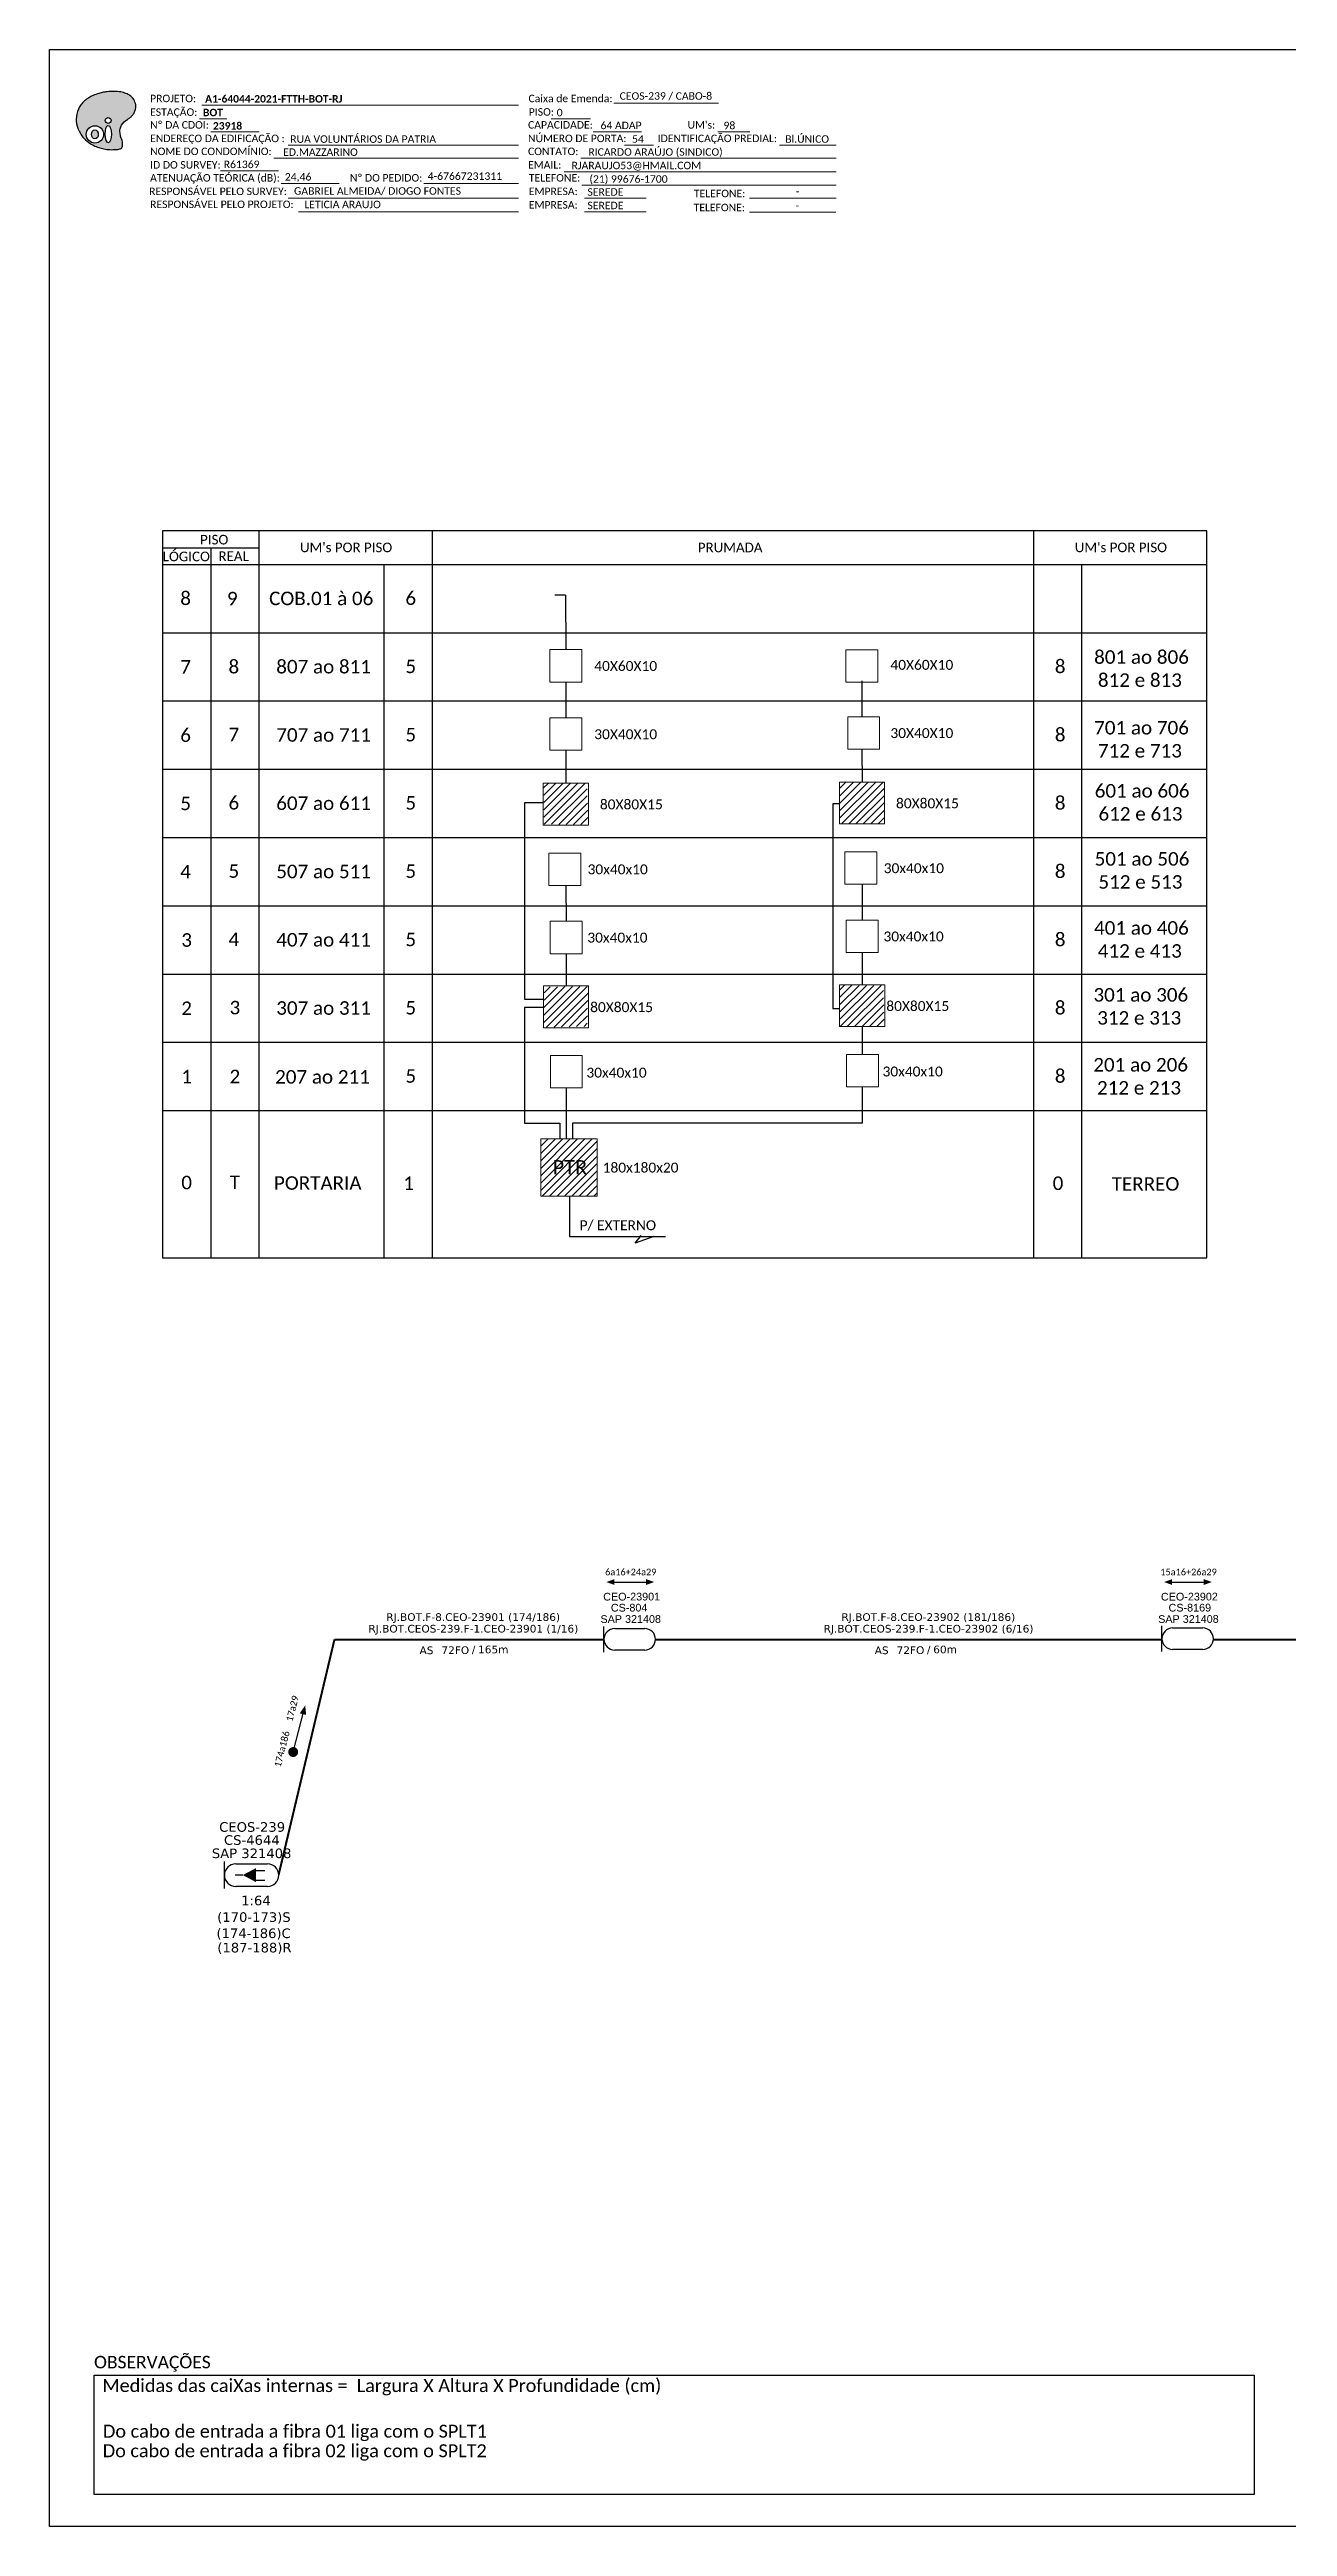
# Model space of a CAD drawing. Extents: x -264 to 577, y -3 to 591.
# Drawn here: x -264 to 33, y -3 to 591 of the extents above; entities that cross this region are included whole.
import ezdxf
from ezdxf.enums import TextEntityAlignment as Align

# ---------------------------------------------------------------- set-up
doc = ezdxf.new("R2010")
doc.units = 0
for name, color, linetype, lineweight in [("20.0-LEGENDA DOS CDO'S", 1, 'Continuous', 0), ('20.2-CDO_POSTE', 1, 'Continuous', 5), ('40.1-ETIQUETAS', 1, 'Continuous', 20)]:
    doc.layers.add(name, color=color, linetype=linetype, lineweight=lineweight)
for name, color, linetype in [('20.4-CEOS', 1, 'Continuous'), ('CAP a instalar', 1, 'Continuous'), ('SETA', 7, 'Continuous')]:
    doc.layers.add(name, color=color, linetype=linetype)
doc.styles.add('ARIAL', font='arial.ttf')
doc.styles.add('siredit', font='verdana.ttf')
doc.styles.add('WMF-Calibri0', font='calibri.ttf')
doc.styles.add('WMF-Calibri1', font='calibrib.ttf')
doc.linetypes.add('FENCELINE1', pattern='A,0.25,-0.1,[133,ltypeshp.shx,S=0.1,R=0,X=-0.1,Y=0],-0.1,1', length=1.45)

# ---------------------------------------------------------------- blocks, each defined once
blk = doc.blocks.new('OI')
h = blk.add_hatch(color=40)
edge = h.paths.add_edge_path()
edge.add_spline(control_points=[(4.35, -0.67), (3.92, -0.99), (3.26, -1.5), (2.81, -2.59), (2.9, -3.5), (3.06, -4.27), (3.31, -4.85), (3.37, -5.39), (3.4, -5.88), (3.2, -6.4), (2.54, -6.61), (1.65, -6.63), (0.55, -6.67), (-0.56, -6.42), (-1.61, -6.14), (-2.77, -5.61), (-3.92, -4.77), (-4.89, -3.7), (-5.34, -2.65), (-5.6, -1.94), (-5.85, -0.96), (-5.71, 0.47), (-5.1, 2.02), (-4.14, 3.02), (-3.3, 3.61), (-2.37, 4.16), (-1.36, 4.44), (-0.56, 4.7), (0.79, 4.85), (2.24, 4.97), (3.79, 4.57), (4.67, 4.21), (5.44, 3.65), (5.76, 2.99), (6.03, 2.21), (6.01, 1.46), (5.72, 0.64), (5.31, 0.08), (4.88, -0.38), (4.51, -0.55), (4.35, -0.67)], knot_values=[0, 0, 0, 0, 1.60434, 2.417191, 3.427595, 4.282808, 4.776746, 5.304182, 5.888771, 6.258406, 6.858137, 7.79129, 8.986195, 10.124242, 11.187857, 12.242908, 13.953784, 15.414161, 16.515391, 17.349188, 17.675853, 19.552021, 21.515531, 22.568638, 23.63245, 24.621084, 25.782718, 26.745347, 27.142653, 29.870543, 31.004649, 31.921532, 32.709589, 33.801391, 34.042471, 35.192333, 35.971461, 36.628871, 37.254359, 37.836911, 37.836911, 37.836911, 37.836911], degree=3, periodic=0)
h.paths.add_polyline_path([(1.13, -0.87, -1), (-0.04, -0.87, -1)], flags=16)
edge = h.paths.add_edge_path(flags=16)
edge.add_ellipse((0.56, -3.59), major_axis=(-0.02, 1.71), ratio=0.361305, start_angle=0, end_angle=360)
h.paths.add_polyline_path([(-0.36, -3.62, -1), (-3.8, -3.62, -1)], flags=16)
edge = h.paths.add_edge_path(flags=0)
edge.add_ellipse((-2.08, -3.62), major_axis=(0, 0.885), ratio=0.758294, start_angle=0, end_angle=360)
at = {"color": 40}
for centre, radius in [((-2.08, -3.62), 1.72), ((0.54, -0.87), 0.587)]:
    blk.add_circle(centre, radius, dxfattribs=at)
blk.add_ellipse((-2.08, -3.62), major_axis=(0, 0.885), ratio=0.758294, start_param=-3.141592653589792, end_param=3.141592653589792, dxfattribs=at)
blk.add_ellipse((0.56, -3.59), major_axis=(-0.02, 1.71), ratio=0.361305, dxfattribs=at)
at = {"color": 40, "start_tangent": (-0.800898, -0.598801), "end_tangent": (-0.800898, -0.598801)}
blk.add_spline([(4.35, -0.67), (3.2, -1.78), (2.9, -2.54), (2.92, -3.55), (3.12, -4.38), (3.28, -4.85), (3.37, -5.37), (3.35, -5.95), (3.2, -6.29), (2.66, -6.55), (1.73, -6.63), (0.54, -6.62), (-0.58, -6.41), (-1.6, -6.11), (-2.56, -5.67), (-3.95, -4.67), (-4.89, -3.56), (-5.37, -2.56), (-5.64, -1.78), (-5.72, -1.46), (-5.63, 0.42), (-4.84, 2.22), (-4.13, 2.99), (-3.27, 3.62), (-2.4, 4.09), (-1.3, 4.47), (-0.37, 4.72), (0.02, 4.77), (2.75, 4.8), (3.85, 4.53), (4.69, 4.16), (5.31, 3.68), (5.85, 2.73), (5.93, 2.5), (5.94, 1.35), (5.67, 0.62), (5.29, 0.08), (4.84, -0.36), (4.35, -0.67)], degree=3, dxfattribs=at)
blk = doc.blocks.new('CEOS_RP_CT_DRT')
at = {"layer": '20.4-CEOS', "color": 0}
for p, q in [((-4.54, 1.19), (-1.19, 1.19)), ((-1.19, -1.19), (-4.54, -1.19))]:
    blk.add_line(p, q, dxfattribs=at)
for points in [[(-5.73, -1.43), (-5.73, 1.44)], [(-3.79, 0), (-4.59, 0)], [(-2.47, 0.48), (-1.45, 0.48)], [(-2.47, -0.52), (-1.45, -0.52)]]:
    blk.add_lwpolyline(points, dxfattribs=at)
blk.add_lwpolyline([(-3.79, 0, 0, 1.47, 0), (-2.41, 0, 1.47, 1.47, 0)], format="xyseb", dxfattribs=at)
for centre, start, end in [((-4.54, 0), 90, 270), ((-1.19, 0), 270, 90)]:
    blk.add_arc(centre, 1.19, start, end, dxfattribs=at)
at = {"layer": '20.4-CEOS', "color": 7, "style": 'siredit'}
for tag, p in [('Nº_DA_CEOS', (-2.86, 5.6)), ('LOCAL', (-2.86, 4.24)), ('SAP', (-2.86, 2.78)), ('RACIO_SPLITAGEM', (-2.86, -1.88)), ('FIBRAS_SPLITTER', (-2.86, -3.58)), ('FIBRAS_TOP_C', (-2.86, -5.08)), ('RESERVA_FINAIS', (-2.86, -6.39))]:
    blk.add_attdef(tag, text='', height=1.01, dxfattribs=at).set_placement(p, align=Align.TOP_CENTER)
blk = doc.blocks.new('ETIQUETA_RS5F')
at = {"layer": '40.1-ETIQUETAS', "color": 0, "style": 'siredit'}
blk.add_text('/', height=1.5, dxfattribs=at).set_placement((1.58, -1.95), align=Align.MIDDLE_RIGHT)
for tag, p in [('ETIQUETA_R_PRIMARIA', (1.21, 4.1)), ('ETIQUETA_R_SECUNDARIA', (1.21, 2.1)), ('F_ATIVAS/F_MORTAS', (1.14, -4.24))]:
    blk.add_attdef(tag, text='', height=1.5, dxfattribs=at).set_placement(p, align=Align.MIDDLE_CENTER)
for tag, p in [('TIPO_CABO', (-6.58, -2.12)), ('CAP_CABO', (0.4, -2.09))]:
    blk.add_attdef(tag, text='', height=1.5, dxfattribs=at).set_placement(p, align=Align.MIDDLE_RIGHT)
blk.add_attdef('METROS', text='', height=1.5, dxfattribs=at).set_placement((2.14, -1.95), align=Align.MIDDLE_LEFT)
for tag, p in [('FUSÃO_1', (0.85, -8.39)), ('FUSÃO_2', (0.85, -10.6)), ('FUSÃO_3', (0.85, -12.93)), ('FUSÃO_4', (0.85, -15.14)), ('FUSÃO_5', (0.85, -17.16))]:
    blk.add_attdef(tag, text='', height=1.5, dxfattribs=at).set_placement(p, align=Align.CENTER)
blk = doc.blocks.new('CDOE-TEXTO PADRÃO')
at = {"layer": "20.0-LEGENDA DOS CDO'S", "color": 0, "style": 'ARIAL'}
for tag, p in [('CDO_N', (0.49, 7.39)), ('CORDOALHA', (0.5, 4.33)), ('SAP', (0.51, 1.67)), ('SPLITER_1', (0.59, -0.91)), ('SPLITER_2', (0.6, -3.55)), ('(XX-XX_F)S', (0.54, -8.29)), ('(XX-XX_L)S', (0.55, -10.83)), ('UMS', (0.55, -13.15))]:
    blk.add_attdef(tag, p, '', height=1.7, rotation=0.118, dxfattribs=at)
blk.add_attdef('FIBRAS_UTILIZADAS', text='', height=1.7, rotation=0.118, dxfattribs=at).set_placement((19.77, 7.43), align=Align.CENTER)

msp = doc.modelspace()

# ---------------------------------------------------------------- hatches: boundary and pattern name
h = msp.add_hatch()
h.set_pattern_fill('ANSI31', color=1, scale=10, style=0)
h.set_pattern_definition([(45, (-759.8946, 17.5194), (-0.8838835, 0.8838835), [])])
h.paths.add_polyline_path([(-135.27, 415.36), (-145.66, 415.41), (-145.56, 405.62), (-134.97, 405.57)])
h.paths.add_polyline_path([(-136.4, 405.84), (-136.4, 405.84), (-136.4, 410.98), (-136.4, 410.98)], flags=24)
h = msp.add_hatch()
h.set_pattern_fill('ANSI31', color=1, scale=10, style=0)
h.set_pattern_definition([(45, (-689.2072, 18.8285), (-0.8838835, 0.8838835), [])])
h.paths.add_polyline_path([(-64.04, 415.76), (-74.67, 415.68), (-74.65, 405.74), (-63.89, 405.82)])
h.paths.add_polyline_path([(-65.71, 407.14), (-65.71, 407.14), (-65.71, 412.29), (-65.71, 412.29)], flags=24)
h = msp.add_hatch()
h.set_pattern_fill('ANSI31', color=1, scale=10, style=0)
h.set_pattern_definition([(45, (-759.8946, -29.9327), (-0.8838835, 0.8838835), [])])
h.paths.add_polyline_path([(-134.96, 366.74), (-145.51, 366.64), (-145.64, 356.96), (-135.2, 357.15)])
h.paths.add_polyline_path([(-136.4, 358.38), (-136.4, 358.38), (-136.4, 363.53), (-136.4, 363.53)], flags=24)
h = msp.add_hatch()
h.set_pattern_fill('ANSI31', color=1, scale=10, style=0)
h.set_pattern_definition([(45, (-688.8799, -30.9145), (-0.8838835, 0.8838835), [])])
h.paths.add_polyline_path([(-64.2, 366.97), (-74.59, 367.02), (-74.58, 357.16), (-63.94, 357.22)])
h.paths.add_polyline_path([(-65.38, 357.4), (-65.38, 357.4), (-65.38, 362.55), (-65.38, 362.55)], flags=24)
h = msp.add_hatch()
h.set_pattern_fill('ANSI31', color=1, scale=10, style=0)
h.set_pattern_definition([(45, (-757.979, -67.5439), (-0.8838835, 0.8838835), [])])
h.paths.add_polyline_path([(-132.79, 330.18), (-146.36, 330.18), (-146.36, 316.42), (-132.79, 316.42)])
h.paths.add_polyline_path([(-143.9, 320.77), (-134.48, 320.77), (-134.48, 325.92), (-143.9, 325.92)], flags=24)

# ---------------------------------------------------------------- linework, layer by layer
msp.add_line((-183.9, 301.66), (-183.9, 467.81))
msp.add_lwpolyline([(-264.15, 591.41), (576.85, 591.41), (576.85, -2.59), (-264.15, -2.59)], close=True)
at = {"color": 7, "lineweight": 0}
for points in [[(-227.63, 578.05), (-151.66, 578.05)], [(-128.82, 578.54), (-103.69, 578.54)], [(-228.15, 574.77), (-221.6, 574.77)], [(-225.49, 571.7), (-213.85, 571.7)], [(-143.86, 574.81), (-134.38, 574.81)], [(-133.81, 571.7), (-122.2, 571.7)], [(-103.87, 571.7), (-96.21, 571.7)], [(-210.33, 565.35), (-151.66, 565.35)], [(-206.92, 568.46), (-151.66, 568.46)], [(-136.7, 565.35), (-75.47, 565.35)], [(-126.23, 568.46), (-119.29, 568.46)], [(-89.06, 568.46), (-75.5, 568.46)], [(-223.17, 562.29), (-209.22, 562.29)], [(-208.63, 559.32), (-194.69, 559.32)], [(-174.4, 559.32), (-151.64, 559.32)], [(-140.74, 562.11), (-75.47, 562.11)], [(-136.45, 558.88), (-75.47, 558.88)], [(-206.92, 555.76), (-151.66, 555.76)], [(-204.43, 552.53), (-151.66, 552.53)], [(-135.84, 555.76), (-121.04, 555.76)], [(-135.84, 552.53), (-121.04, 552.53)], [(-96.24, 555.76), (-75.47, 555.76)], [(-96.31, 552.4), (-75.54, 552.4)]]:
    msp.add_lwpolyline(points, dxfattribs=at)
at = {"color": 0}
for points in [[(13.44, 476.03), (-237.06, 476.03)], [(-237.06, 471.92), (-213.91, 471.92)]]:
    msp.add_lwpolyline(points, dxfattribs=at)
for points in [[(-237.06, 476.03), (-237.06, 301.66), (13.44, 301.66), (13.44, 476.03)], [(-213.91, 301.66), (-213.91, 476.03)], [(-172.32, 301.66), (-172.32, 476.03)], [(-28.15, 476.03), (-28.15, 301.66)], [(-225.49, 471.92), (-225.49, 301.66)], [(-237.06, 467.93), (13.44, 467.93)], [(-16.57, 301.66), (-16.57, 467.81)], [(-237.06, 451.56), (13.44, 451.56)], [(-237.06, 435.19), (13.44, 435.19)], [(-237.06, 418.82), (13.44, 418.82)], [(-237.06, 402.45), (13.44, 402.45)], [(-237.06, 386.07), (13.44, 386.07)], [(-237.06, 369.7), (13.44, 369.7)], [(-237.06, 353.33), (13.44, 353.33)], [(-237.06, 336.96), (13.44, 336.96)]]:
    msp.add_lwpolyline(points)
at = {"color": 3}
for points in [[(-140.37, 460.57), (-142.94, 460.57)], [(-140.37, 460.57), (-140.35, 447.5)], [(-140.34, 439.73), (-140.33, 431.13)], [(-69.32, 440), (-69.31, 431.4)], [(-140.32, 423.36), (-140.32, 415.48)], [(-69.3, 423.63), (-69.29, 415.75)], [(-145.73, 410.75), (-150.25, 410.75), (-150.25, 363.66), (-145.69, 363.66)], [(-74.71, 410.51), (-76.29, 410.51), (-76.29, 361.48), (-74.67, 361.48)], [(-140.29, 390.96), (-140.28, 382.36)], [(-69.27, 391.23), (-69.26, 382.63)], [(-140.28, 374.59), (-140.27, 366.86)], [(-69.25, 374.86), (-69.25, 367.13)], [(-145.69, 361.66), (-150.25, 361.66), (-150.25, 333.94), (-141.8, 333.94)], [(-69.23, 357.09), (-69.23, 350.43)], [(-140.25, 342.39), (-140.23, 330.18)], [(-69.23, 342.66), (-69.23, 333.96), (-138.69, 333.96), (-138.69, 330.18)], [(-141.8, 333.94), (-141.8, 330.22)]]:
    msp.add_lwpolyline(points, dxfattribs=at)
at = {"lineweight": 0}
for points in [[(-136.51, 447.5), (-144.17, 447.5), (-144.17, 439.73), (-136.51, 439.73)], [(-65.48, 447.49), (-73.15, 447.49), (-73.15, 439.72), (-65.48, 439.72)], [(-136.51, 431.13), (-144.17, 431.13), (-144.17, 423.36), (-136.51, 423.36)], [(-65.06, 431.4), (-72.73, 431.4), (-72.73, 423.63), (-65.06, 423.63)], [(-136.76, 398.73), (-144.42, 398.73), (-144.42, 390.96), (-136.76, 390.96)], [(-65.74, 399), (-73.4, 399), (-73.4, 391.23), (-65.74, 391.23)], [(-136.42, 382.36), (-144.08, 382.36), (-144.08, 374.59), (-136.42, 374.59)], [(-65.4, 382.63), (-73.06, 382.63), (-73.06, 374.86), (-65.4, 374.86)], [(-136.38, 350.16), (-144.04, 350.16), (-144.04, 342.39), (-136.38, 342.39)], [(-65.35, 350.43), (-73.02, 350.43), (-73.02, 342.66), (-65.35, 342.66)]]:
    msp.add_lwpolyline(points, close=True, dxfattribs=at)
at = {"color": 1, "lineweight": 0}
for points in [[(-134.9, 415.48), (-145.73, 415.48), (-145.73, 405.44), (-134.9, 405.44)], [(-63.88, 415.75), (-74.71, 415.75), (-74.71, 405.71), (-63.88, 405.71)], [(-134.86, 366.86), (-145.69, 366.86), (-145.69, 356.82), (-134.86, 356.82)], [(-63.83, 367.13), (-74.67, 367.13), (-74.67, 357.09), (-63.83, 357.09)], [(-146.36, 330.18), (-132.79, 330.18), (-132.79, 316.42), (-146.36, 316.42)]]:
    msp.add_lwpolyline(points, close=True, dxfattribs=at)
at = {"color": 1}
for points in [[(-139.44, 316.42), (-139.44, 306.79), (-116.45, 306.79)], [(-123.67, 305.2), (-122.26, 307.02)], [(-119.25, 306.79), (-123.67, 305.2)]]:
    msp.add_lwpolyline(points, dxfattribs=at)
at = {"const_width": 1.19, "elevation": 2.1}
msp.add_lwpolyline([(-205.86, 182.56, 1), (-205.56, 183.71, 1)], format="xyb", close=True, dxfattribs=at)
at = {"color": 0}
msp.add_lwpolyline([(-253.46, 33.71), (24.79, 33.71), (24.79, 5.11), (-253.46, 5.11)], close=True, dxfattribs=at)
at = {"layer": '20.4-CEOS', "color": 7}
for p, q in [((-131.18, 207.07), (-131.18, 213.27)), ((-128.61, 212.74), (-121.39, 212.74)), ((2.64, 207.21), (2.64, 213.41)), ((5.21, 212.88), (12.43, 212.88)), ((-121.39, 207.6), (-128.61, 207.6)), ((12.43, 207.74), (5.21, 207.74))]:
    msp.add_line(p, q, dxfattribs=at)
for centre, start, end in [((-128.61, 210.17), 90, 270), ((-121.39, 210.17), 270, 90), ((5.21, 210.31), 90, 270), ((12.43, 210.31), 270, 90)]:
    msp.add_arc(centre, 2.57, start, end, dxfattribs=at)
at = {"layer": 'CAP a instalar', "color": 7, "linetype": 'FENCELINE1', "ltscale": 7, "const_width": 0.491, "elevation": 2.1}
for points in [[(-209.2, 153.72), (-195.82, 210.1)], [(-131.16, 210.1), (-195.82, 210.1)], [(-118.8, 210.1), (2.6, 210.1)], [(14.96, 210.1), (148.53, 210.1)]]:
    msp.add_lwpolyline(points, dxfattribs=at)
at = {"layer": 'SETA', "elevation": 2.1}
for points in [[(-129.4, 223.89), (-120.35, 223.89)], [(4.37, 223.89), (13.41, 223.89)], [(-205.71, 183.13), (-203.16, 193.01)]]:
    msp.add_lwpolyline(points, dxfattribs=at)
at = {"layer": 'SETA'}
for points in [[(-128.67, 224.6, 2.1), (-130.6, 223.9, 2.1), (-128.67, 223.2, 2.1)], [(-121.08, 224.6, 2.1), (-119.15, 223.9, 2.1), (-121.08, 223.2, 2.1)], [(5.09, 224.6, 2.1), (3.16, 223.9, 2.1), (5.09, 223.2, 2.1)], [(12.68, 224.6, 2.1), (14.61, 223.9, 2.1), (12.68, 223.2, 2.1)], [(-204.14, 192.42, 2.1), (-202.83, 194.33, 2.1), (-202.61, 192.02, 2.1)]]:
    msp.add_solid(points, dxfattribs=at)

# ---------------------------------------------------------------- block references
at = {"color": 0, "xscale": 1.213923925163967, "yscale": 1.213923925163967, "zscale": 1.213923925163967, "rotation": 0.1532896023949059}
msp.add_blockref('OI', (-250.75, 575.46), dxfattribs=at)
at = {"layer": '20.2-CDO_POSTE', "color": 0}
ref = msp.add_blockref('CDOE-TEXTO PADRÃO', (-131.48, 212.1, 2.1), dxfattribs=dict(at, xscale=1.08822497291424, yscale=1.08822497291424, zscale=1.08822497291424))
ref.add_attrib('CDO_N', 'CEO-23901', (-131.36, 219.46, 2.1), dxfattribs={"layer": "20.0-LEGENDA DOS CDO'S", "color": 0, "height": 1.85, "rotation": 0.11799, "style": 'ARIAL'})
ref.add_attrib('CORDOALHA', 'CS-804', (-129.53, 216.82, 2.1), dxfattribs={"layer": "20.0-LEGENDA DOS CDO'S", "color": 0, "height": 1.85, "rotation": 0.11799, "style": 'ARIAL'})
ref.add_attrib('SAP', 'SAP 321408', (-132.02, 214.09, 2.1), dxfattribs={"layer": "20.0-LEGENDA DOS CDO'S", "color": 0, "height": 1.85, "rotation": 0.11799, "style": 'ARIAL'})
at = {"layer": '20.2-CDO_POSTE', "color": 7}
ref = msp.add_blockref('CDOE-TEXTO PADRÃO', (2.28, 212.1, 2.1), dxfattribs=dict(at, xscale=1.08822497291424, yscale=1.08822497291424, zscale=1.08822497291424))
ref.add_attrib('CDO_N', 'CEO-23902', (2.4, 219.46, 2.1), dxfattribs={"layer": "20.0-LEGENDA DOS CDO'S", "color": 0, "height": 1.85, "rotation": 0.11799, "style": 'ARIAL'})
ref.add_attrib('CORDOALHA', 'CS-8169', (4.23, 216.82, 2.1), dxfattribs={"layer": "20.0-LEGENDA DOS CDO'S", "color": 0, "height": 1.85, "rotation": 0.11799, "style": 'ARIAL'})
ref.add_attrib('SAP', 'SAP 321408', (1.74, 214.09, 2.1), dxfattribs={"layer": "20.0-LEGENDA DOS CDO'S", "color": 0, "height": 1.85, "rotation": 0.11799, "style": 'ARIAL'})
at = {"layer": '20.4-CEOS', "color": 7}
ref = msp.add_blockref('CEOS_RP_CT_DRT', (-209.18, 153.62, 2.1), dxfattribs=dict(at, xscale=2.273967039413946, yscale=2.273967039413946, zscale=2.273967039413946))
ref.add_attrib('Nº_DA_CEOS', 'CEOS-239', dxfattribs={"color": 7, "height": 2.296, "style": 'siredit'}).set_placement((-215.56, 166.31, 2.1), align=Align.TOP_CENTER)
ref.add_attrib('LOCAL', 'CS-4644', dxfattribs={"color": 7, "height": 2.296, "style": 'siredit'}).set_placement((-215.64, 163.18, 2.1), align=Align.TOP_CENTER)
ref.add_attrib('SAP', 'SAP 321408', dxfattribs={"color": 7, "height": 2.296, "style": 'siredit'}).set_placement((-215.68, 159.99, 2.1), align=Align.TOP_CENTER)
ref.add_attrib('RACIO_SPLITAGEM', '1:64', dxfattribs={"color": 7, "height": 2.296, "style": 'siredit'}).set_placement((-214.65, 148.67, 2.1), align=Align.TOP_CENTER)
ref.add_attrib('FIBRAS_SPLITTER', '(170-173)S', dxfattribs={"color": 7, "height": 2.296, "style": 'siredit'}).set_placement((-215.13, 144.7, 2.1), align=Align.TOP_CENTER)
ref.add_attrib('FIBRAS_TOP_C', '(174-186)C', dxfattribs={"color": 7, "height": 2.296, "style": 'siredit'}).set_placement((-215.21, 140.82, 2.1), align=Align.TOP_CENTER)
ref.add_attrib('RESERVA_FINAIS', '(187-188)R', dxfattribs={"color": 7, "height": 2.296, "style": 'siredit'}).set_placement((-215.01, 137.37, 2.1), align=Align.TOP_CENTER)
at = {"layer": '40.1-ETIQUETAS', "color": 7}
ref = msp.add_blockref('ETIQUETA_RS5F', (-163.96, 210.13, 2.1), dxfattribs=dict(at, xscale=1.226995923262876, yscale=1.226995923262876, zscale=1.226995923262876))
ref.add_attrib('ETIQUETA_R_PRIMARIA', 'RJ.BOT.F-8.CEO-23901 (174/186)', dxfattribs={"color": 0, "height": 1.8405, "style": 'siredit'}).set_placement((-162.55, 215.5, 2.1), align=Align.MIDDLE_CENTER)
ref.add_attrib('ETIQUETA_R_SECUNDARIA', 'RJ.BOT.CEOS-239.F-1.CEO-23901 (1/16)', dxfattribs={"color": 0, "height": 1.8405, "style": 'siredit'}).set_placement((-162.51, 212.71, 2.1), align=Align.MIDDLE_CENTER)
ref.add_attrib('TIPO_CABO', 'AS', dxfattribs={"color": 0, "height": 1.84, "style": 'siredit'}).set_placement((-172.08, 207.53, 2.1), align=Align.MIDDLE_RIGHT)
ref.add_attrib('CAP_CABO', '72FO', dxfattribs={"color": 0, "height": 1.84, "style": 'siredit'}).set_placement((-163.51, 207.56, 2.1), align=Align.MIDDLE_RIGHT)
ref.add_attrib('METROS', '165m', dxfattribs={"color": 0, "height": 1.84, "style": 'siredit'}).set_placement((-161.37, 207.73, 2.1), align=Align.MIDDLE_LEFT)
ref = msp.add_blockref('ETIQUETA_RS5F', (-54.8, 210.13, 2.1), dxfattribs=dict(at, xscale=1.226995923262876, yscale=1.226995923262876, zscale=1.226995923262876))
ref.add_attrib('ETIQUETA_R_PRIMARIA', 'RJ.BOT.F-8.CEO-23902 (181/186)', dxfattribs={"color": 0, "height": 1.8405, "style": 'siredit'}).set_placement((-53.39, 215.5, 2.1), align=Align.MIDDLE_CENTER)
ref.add_attrib('ETIQUETA_R_SECUNDARIA', 'RJ.BOT.CEOS-239.F-1.CEO-23902 (6/16)', dxfattribs={"color": 0, "height": 1.8405, "style": 'siredit'}).set_placement((-53.35, 212.71, 2.1), align=Align.MIDDLE_CENTER)
ref.add_attrib('TIPO_CABO', 'AS', dxfattribs={"color": 0, "height": 1.84, "style": 'siredit'}).set_placement((-62.92, 207.53, 2.1), align=Align.MIDDLE_RIGHT)
ref.add_attrib('CAP_CABO', '72FO', dxfattribs={"color": 0, "height": 1.84, "style": 'siredit'}).set_placement((-54.35, 207.56, 2.1), align=Align.MIDDLE_RIGHT)
ref.add_attrib('METROS', '60m', dxfattribs={"color": 0, "height": 1.84, "style": 'siredit'}).set_placement((-52.21, 207.73, 2.1), align=Align.MIDDLE_LEFT)

# ---------------------------------------------------------------- texts
at = {"color": 7, "lineweight": 0, "style": 'WMF-Calibri0'}
for s, height, p in [('PROJETO:', 1.793, (-240.03, 578.79)), ('ESTAÇÃO:', 1.793, (-240.03, 575.52)), ('Caixa de Emenda:', 1.7927, (-149.28, 578.79)), ('PISO:', 1.793, (-149.21, 575.56)), ('Nº DA CDOI:', 1.7927, (-240.03, 572.45)), ('ENDEREÇO DA EDIFICAÇÃO :', 1.7927, (-240.03, 569.21)), ('CAPACIDADE:', 1.7927, (-149.39, 572.45)), ('NÚMERO DE PORTA:', 1.7927, (-149.39, 569.21)), ('IDENTIFICAÇÃO PREDIAL:', 1.7927, (-118.3, 569.21)), ("UM's:", 1.793, (-111.14, 572.45)), ('NOME DO CONDOMÍNIO:', 1.7927, (-240.03, 566.1)), ('ID DO SURVEY:', 1.7927, (-240.03, 562.86)), ('CONTATO:', 1.793, (-149.39, 566.1)), ('EMAIL:', 1.793, (-149.39, 562.86)), ('RESPONSÁVEL PELO SURVEY:', 1.7927, (-240.27, 556.51)), ('ATENUAÇÃO TEÓRICA (dB):', 1.7927, (-240.03, 559.75)), ('Nº DO PEDIDO:', 1.7927, (-192.11, 559.75)), ('TELEFONE:', 1.793, (-149.2, 559.75)), ('RESPONSÁVEL PELO PROJETO:', 1.7927, (-240.03, 553.4)), ('EMPRESA:', 1.793, (-149.2, 556.51)), ('EMPRESA:', 1.793, (-149.2, 553.27)), ('TELEFONE:', 1.793, (-109.67, 552.64)), ('TELEFONE:', 1.793, (-109.6, 556.01))]:
    msp.add_text(s, height=height, dxfattribs=at).set_placement(p)
at = {"color": 7}
for s, height, style, p in [('BOT', 1.793, 'WMF-Calibri1', (-227.35, 575.42)), ('A1-64044-2021-FTTH-BOT-RJ', 1.7927, 'WMF-Calibri1', (-226.84, 578.7)), ('0', 1.79, 'WMF-Calibri0', (-142.51, 575.41)), ('CEOS-239 / CABO-8', 1.7927, 'WMF-Calibri0', (-127.42, 579.38)), ('RUA VOLUNTÁRIOS DA PATRIA ', 1.7927, 'WMF-Calibri0', (-206.41, 569.05)), (' 64 ADAP', 1.793, 'WMF-Calibri0', (-132.64, 572.32)), ('54', 1.793, 'WMF-Calibri0', (-124.45, 569.06)), ('98', 1.793, 'WMF-Calibri0', (-102.52, 572.3)), ('Bl.ÚNICO', 1.793, 'WMF-Calibri0', (-87.71, 569.06)), ('R61369', 1.793, 'WMF-Calibri0', (-222.38, 562.98)), ('ED.MAZZARINO', 1.7927, 'WMF-Calibri0', (-208.13, 565.92)), ('RJARAUJO53@HMAIL.COM', 1.7927, 'WMF-Calibri0', (-138.96, 562.71)), ('RICARDO ARAÚJO (SINDICO)', 1.7927, 'WMF-Calibri0', (-134.92, 565.95)), ('24,46 ', 1.793, 'WMF-Calibri0', (-207.72, 559.99)), ('GABRIEL ALMEIDA/ DIOGO FONTES', 1.7927, 'WMF-Calibri0', (-205.52, 556.6)), ('4-67667231311', 1.7927, 'WMF-Calibri0', (-173.46, 560.16)), ('(21) 99676-1700', 1.7927, 'WMF-Calibri0', (-134.67, 559.47)), ('LETICIA ARAUJO', 1.7927, 'WMF-Calibri0', (-203.03, 553.37)), ('SEREDE', 1.793, 'WMF-Calibri0', (-135.14, 556.36)), ('SEREDE', 1.793, 'WMF-Calibri0', (-135.14, 553.13)), ('                -', 1.7927, 'WMF-Calibri0', (-95.36, 553.11)), ('                -', 1.7927, 'WMF-Calibri0', (-95.28, 556.48)), ('COB.01 à 06', 3.24, 'WMF-Calibri0', (-211.49, 458.17)), ('801 ao 806 ', 3.24, 'WMF-Calibri0', (-13.62, 444.11)), ('807 ao 811', 3.24, 'WMF-Calibri0', (-209.78, 441.8)), ('40X60X10', 2.373, 'WMF-Calibri0', (-133.51, 442.4)), ('40X60X10', 2.373, 'WMF-Calibri0', (-62.49, 442.67)), ('812 e 813', 3.24, 'WMF-Calibri0', (-12.72, 438.58)), ('707 ao 711', 3.24, 'WMF-Calibri0', (-209.78, 425.42)), ('30X40X10', 2.373, 'WMF-Calibri0', (-133.51, 426.03)), ('30X40X10', 2.373, 'WMF-Calibri0', (-62.49, 426.3)), ('701 ao 706 ', 3.24, 'WMF-Calibri0', (-13.62, 427.16)), ('712 e 713', 3.24, 'WMF-Calibri0', (-12.72, 421.63)), ('607 ao 611', 3.24, 'WMF-Calibri0', (-209.78, 409.05)), ('80X80X15', 2.373, 'WMF-Calibri0', (-132.16, 409.2)), ('80X80X15', 2.373, 'WMF-Calibri0', (-61.14, 409.46)), ('601 ao 606 ', 3.24, 'WMF-Calibri0', (-13.48, 412.03)), ('612 e 613', 3.24, 'WMF-Calibri0', (-12.58, 406.5)), ('501 ao 506 ', 3.24, 'WMF-Calibri0', (-13.5, 395.7)), ('507 ao 511', 3.24, 'WMF-Calibri0', (-209.78, 392.68)), ('30x40x10', 2.373, 'WMF-Calibri0', (-135.11, 393.63)), ('30x40x10', 2.373, 'WMF-Calibri0', (-64.09, 393.9)), ('512 e 513', 3.24, 'WMF-Calibri0', (-12.59, 390.17)), ('401 ao 406 ', 3.24, 'WMF-Calibri0', (-13.65, 379.15)), ('407 ao 411', 3.24, 'WMF-Calibri0', (-209.78, 376.31)), ('30x40x10', 2.373, 'WMF-Calibri0', (-135.18, 377.26)), ('30x40x10', 2.373, 'WMF-Calibri0', (-64.15, 377.53)), ('412 e 413', 3.24, 'WMF-Calibri0', (-12.75, 373.62)), ('307 ao 311', 3.24, 'WMF-Calibri0', (-209.78, 359.94)), ('80X80X15', 2.373, 'WMF-Calibri0', (-134.5, 360.58)), ('80X80X15', 2.373, 'WMF-Calibri0', (-63.47, 360.85)), ('301 ao 306 ', 3.24, 'WMF-Calibri0', (-13.79, 363.1)), ('312 e 313', 3.24, 'WMF-Calibri0', (-12.88, 357.57)), ('207 ao 211', 3.24, 'WMF-Calibri0', (-210.05, 343.43)), ('30x40x10', 2.373, 'WMF-Calibri0', (-135.4, 344.88)), ('30x40x10', 2.373, 'WMF-Calibri0', (-64.37, 345.15)), ('201 ao 206 ', 3.24, 'WMF-Calibri0', (-13.83, 346.33)), ('212 e 213', 3.24, 'WMF-Calibri0', (-12.93, 340.8)), ('PORTARIA', 3.24, 'WMF-Calibri0', (-210.33, 317.97)), ('PTR', 3.433, 'WMF-Calibri0', (-143.5, 321.65)), ('180x180x20', 2.373, 'WMF-Calibri0', (-131.5, 322.11)), ('TERREO', 3.24, 'WMF-Calibri0', (-9.41, 317.75)), ('P/ EXTERNO', 2.373, 'WMF-Calibri0', (-137.03, 308.28))]:
    msp.add_text(s, height=height, dxfattribs=dict(at, style=style)).set_placement(p)
at = {"color": 7, "style": 'WMF-Calibri1'}
msp.add_text('23918', height=1.793, dxfattribs=at).set_placement((-221.46, 572.22), align=Align.CENTER)
at = {"color": 0, "style": 'WMF-Calibri0'}
for s, p in [('  LÓGICO', (-238.64, 468.7)), ('     PISO', (-232.1, 472.73)), ('    REAL', (-226.88, 468.76)), ("UM's POR PISO", (-204.09, 470.87)), ('PRUMADA', (-108.68, 470.85)), ("UM's POR PISO", (-18.26, 470.87))]:
    msp.add_text(s, height=2.3, dxfattribs=at).set_placement(p)
at = {"style": 'WMF-Calibri0'}
msp.add_text('OBSERVAÇÕES', height=3, dxfattribs=at).set_placement((-253.48, 35.33))
at = {"char_height": 1.5779, "width": 26.6762, "attachment_point": 5}
for s, insert in [('\\C7;\\fCalibri|b0|i0|c0|p34;6a16+24a29', (-124.75, 226.3, 2.1)), ('\\C7;\\fCalibri|b0|i0|c0|p34;15a16+26a29', (9.02, 226.3, 2.1))]:
    msp.add_mtext(s, dxfattribs=dict(at, insert=insert))
at = {"color": 7, "insert": (-205.89, 193.57, 2.1), "char_height": 1.6139, "width": 30.0926, "attachment_point": 5, "rotation": 75.50703}
msp.add_mtext('{\\fCalibri|b0|i0|c0|p34;\\C7;17a29}', dxfattribs=at)
at = {"insert": (-208.41, 183.85, 2.1), "char_height": 1.6139, "width": 30.0926, "attachment_point": 5, "rotation": 75.50703}
msp.add_mtext('{\\fCalibri|b0|i0|c0|p34;\\C7;174a186}', dxfattribs=at)
at = {"color": 7, "char_height": 3.1049, "width": 511.413, "attachment_point": 1, "style": 'WMF-Calibri0'}
for s, insert in [('Medidas das caiXas internas =  Largura X Altura X Profundidade (cm)', (-251.48, 32.76)), ('Do cabo de entrada a fibra 01 liga com o SPLT1 ', (-251.34, 21.81)), ('Do cabo de entrada a fibra 02 liga com o SPLT2', (-251.38, 17.12))]:
    msp.add_mtext(s, dxfattribs=dict(at, insert=insert))
at = {"color": 7, "style": 'WMF-Calibri0'}
for tag, text, flags, p in [('8', 'XX', 4, (-231.52, 459.82)), ('9', 'XX', 4, (-220.32, 459.73)), ('6', 'XX', 4, (-177.52, 459.86)), ('7', 'XX', 4, (-231.52, 443.36)), ('8', 'XX', 4, (-219.95, 443.43)), ('5', 'XX', 4, (-177.52, 443.49)), ('8', 'XX', 4, (-21.77, 443.49)), ('6', 'XX', 4, (-231.52, 426.99)), ('7', 'XX', 4, (-219.95, 427.15)), ('5', 'XX', 4, (-177.52, 427.12)), ('8', 'XX', 4, (-21.77, 427.12)), ('5', 'XX', 4, (-231.52, 410.62)), ('6', 'XX', 4, (-219.95, 410.78)), ('5', 'XX', 4, (-177.52, 410.75)), ('8', '8', 4, (-21.77, 410.75)), ('4', 'XX', 4, (-231.52, 394.25)), ('5', 'XX', 4, (-219.95, 394.4)), ('5', 'XX', 4, (-177.52, 394.37)), ('8', 'XX', 4, (-21.77, 394.37)), ('3', 'XX', 4, (-231.27, 377.87)), ('4', 'XX', 4, (-219.95, 378.03)), ('5', 'XX', 4, (-177.52, 378)), ('8', 'XX', 4, (-21.77, 378)), ('2', 'XX', 4, (-231.27, 361.5)), ('3', 'XX', 4, (-219.7, 361.66)), ('5', 'XX', 4, (-177.52, 361.63)), ('8', 'XX', 4, (-21.77, 361.63)), ('1', 'XX', 4, (-231.27, 345.13)), ('2', 'XX', 4, (-219.7, 345.14)), ('5', 'XX', 4, (-177.52, 345.26)), ('8', 'XX', 4, (-21.77, 345.26)), ('0', 'XX', 4, (-231.27, 319.71)), ('T', 'XX', 12, (-219.7, 319.75)), ('1', 'XX', 4, (-178.04, 319.54)), ('0', 'XX', 4, (-22.29, 319.54))]:
    msp.add_attdef(tag, text=text, height=3.24, dxfattribs=dict(at, flags=flags)).set_placement(p, align=Align.MIDDLE_CENTER)

doc.saveas('drawing.dxf')
